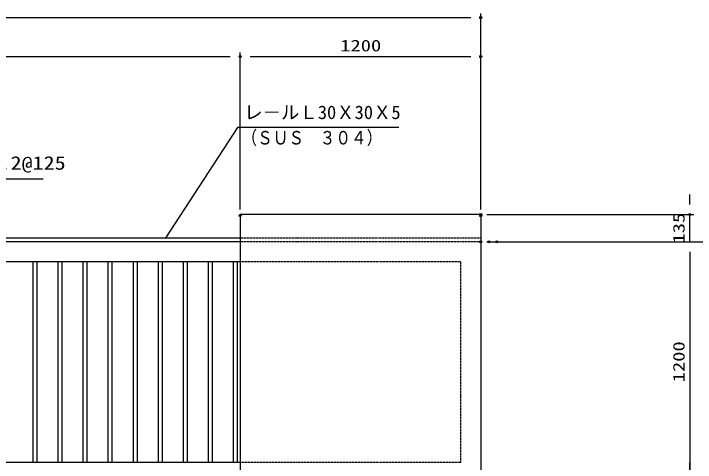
# Model space of a CAD drawing. Units: millimetres, scale not verified. Extents: x -5940 to 5940, y -4200 to 4200.
# Drawn here: x -111 to 3290, y 101 to 2338 of the extents above; entities that cross this region are included whole.
import ezdxf
from ezdxf.enums import TextEntityAlignment as Align

# ---------------------------------------------------------------- set-up
doc = ezdxf.new("R2010")
doc.units = ezdxf.units.MM
doc.header["$LTSCALE"] = 20
doc.header["$PDMODE"] = 32
doc.header["$PDSIZE"] = 10
doc.linetypes.add('USER1', pattern=[0.375, 0.25, -0.125])
doc.layers.add('0-1_0', color=7, linetype='Continuous', lineweight=25)
doc.layers.add('0-2_1', color=7, linetype='Continuous', lineweight=25)
doc.layers.add('0-6_DEFPOINTS', color=7, linetype='Continuous')
doc.styles.add('ＭＳ ゴシック', font='')
doc.styles.get('ＭＳ ゴシック').set_extended_font_data('MS Gothic')

msp = doc.modelspace()

# ---------------------------------------------------------------- linework, layer by layer
at = {"layer": '0-1_0', "color": 2}
for p, q in [((-3930.74, 2318.43), (2169.26, 2318.43)), ((-3930.74, 2124.06), (969.26, 2124.06)), ((1069.26, 2124.06), (2169.26, 2124.06)), ((3262.9, 1386.2), (3262.9, 1436.2)), ((3262.9, 1201.2), (3262.9, 1336.2)), ((3262.9, 1151.2), (3262.9, 1101.2)), ((3262.9, 1151.2), (3262.9, 51.2)), ((3262.9, 51.2), (3262.9, 101.2))]:
    msp.add_line(p, q, dxfattribs=at)
at = {"layer": '0-1_0', "color": 1}
for p, q in [((2219.26, 1361.2), (2219.26, 2338.43)), ((1019.26, 1361.2), (1019.26, 2144.06)), ((1019.26, 1361.2), (1019.26, 2144.06)), ((2219.26, 1366.2), (2219.26, 2144.06)), ((2249.26, 1336.2), (3282.9, 1336.2)), ((2249.26, 1201.2), (3282.9, 1201.2)), ((2289.26, 1201.2), (3282.9, 1201.2)), ((2329.26, 1201.2), (3497.9, 1201.2))]:
    msp.add_line(p, q, dxfattribs=at)
at = {"layer": '0-1_0'}
for points in [[(1811.22, 1770.03), (1005.66, 1770.03), (644.51, 1217.12)], [(35.89, 1513.52), (-999.95, 1513.52), (-1244.92, 1021.29)]]:
    msp.add_lwpolyline(points, dxfattribs=at)
at = {"layer": '0-2_1'}
for p, q in [((2219.26, 1336.2), (2219.26, -133.8)), ((2219.26, 1331.2), (2219.26, -128.8)), ((1019.26, 1219.2), (-3980.74, 1219.2)), ((1019.26, 1201.2), (-3980.74, 1201.2)), ((1019.26, 1101.2), (-3880.74, 1101.2)), ((-15.74, 1101.2), (-15.74, 101.2)), ((4.26, 1101.2), (4.26, 101.2)), ((109.26, 1101.2), (109.26, 101.2)), ((129.26, 1101.2), (129.26, 101.2)), ((234.26, 1101.2), (234.26, 101.2)), ((254.26, 1101.2), (254.26, 101.2)), ((359.26, 1101.2), (359.26, 101.2)), ((379.26, 1101.2), (379.26, 101.2)), ((484.26, 1101.2), (484.26, 101.2)), ((504.26, 1101.2), (504.26, 101.2)), ((609.26, 1101.2), (609.26, 101.2)), ((629.26, 1101.2), (629.26, 101.2)), ((734.26, 1101.2), (734.26, 101.2)), ((754.26, 1101.2), (754.26, 101.2)), ((859.26, 1101.2), (859.26, 101.2)), ((879.26, 1101.2), (879.26, 101.2)), ((984.26, 1101.2), (984.26, 101.2)), ((1004.26, 1101.2), (1004.26, 101.2)), ((1019.26, 101.2), (-3880.74, 101.2))]:
    msp.add_line(p, q, dxfattribs=at)
at = {"layer": '0-2_1', "color": 4, "linetype": 'USER1'}
for p, q in [((2219.26, 1219.2), (1019.26, 1219.2)), ((2219.26, 1201.2), (1019.26, 1201.2)), ((2119.26, 1101.2), (1019.26, 1101.2)), ((2119.26, 1101.2), (2119.26, 101.2)), ((2119.26, 101.2), (1019.26, 101.2))]:
    msp.add_line(p, q, dxfattribs=at)
at = {"layer": '0-2_1'}
msp.add_lwpolyline([(2219.26, 1336.2), (1019.26, 1336.2), (1019.26, -133.8)], dxfattribs=at)
at = {"layer": '0-6_DEFPOINTS'}
for p in [(2219.26, 2318.43), (1019.26, 2124.06), (2219.26, 2124.06), (1019.26, 1331.2), (2219.26, 1336.2), (2219.26, 1336.2), (2219.26, 1331.2), (3262.9, 1336.2), (2219.26, 1201.2), (2259.26, 1201.2), (2299.26, 1201.2)]:
    msp.add_point(p, dxfattribs=at)

# ---------------------------------------------------------------- texts
at = {"layer": '0-1_0', "color": 3, "style": 'ＭＳ ゴシック'}
for s, height, width, p in [('1200', 57.77, 1.3, (1518.47, 2132.96)), ('（ＳＵＳ\u3000３０４）', 67.35, 0.85, (1025.54, 1665.88)), ('格子 □30X20X1.2@125', 67.3, 1.2, (-951.37, 1540.01))]:
    msp.add_text(s, height=height, dxfattribs=dict(at, width=width)).set_placement(p, align=Align.BOTTOM_LEFT)
msp.add_text('レ－ルＬ30Ｘ30Ｘ5', height=67.35, dxfattribs=at).set_placement((1039.17, 1792.59), align=Align.BOTTOM_LEFT)
at = {"layer": '0-1_0', "color": 3, "style": 'ＭＳ ゴシック', "width": 1.3}
for s, p in [('135', (3254, 1192.2)), ('1200', (3254, 500.41))]:
    msp.add_text(s, height=57.77, rotation=90, dxfattribs=at).set_placement(p, align=Align.BOTTOM_LEFT)

doc.saveas('drawing.dxf')
